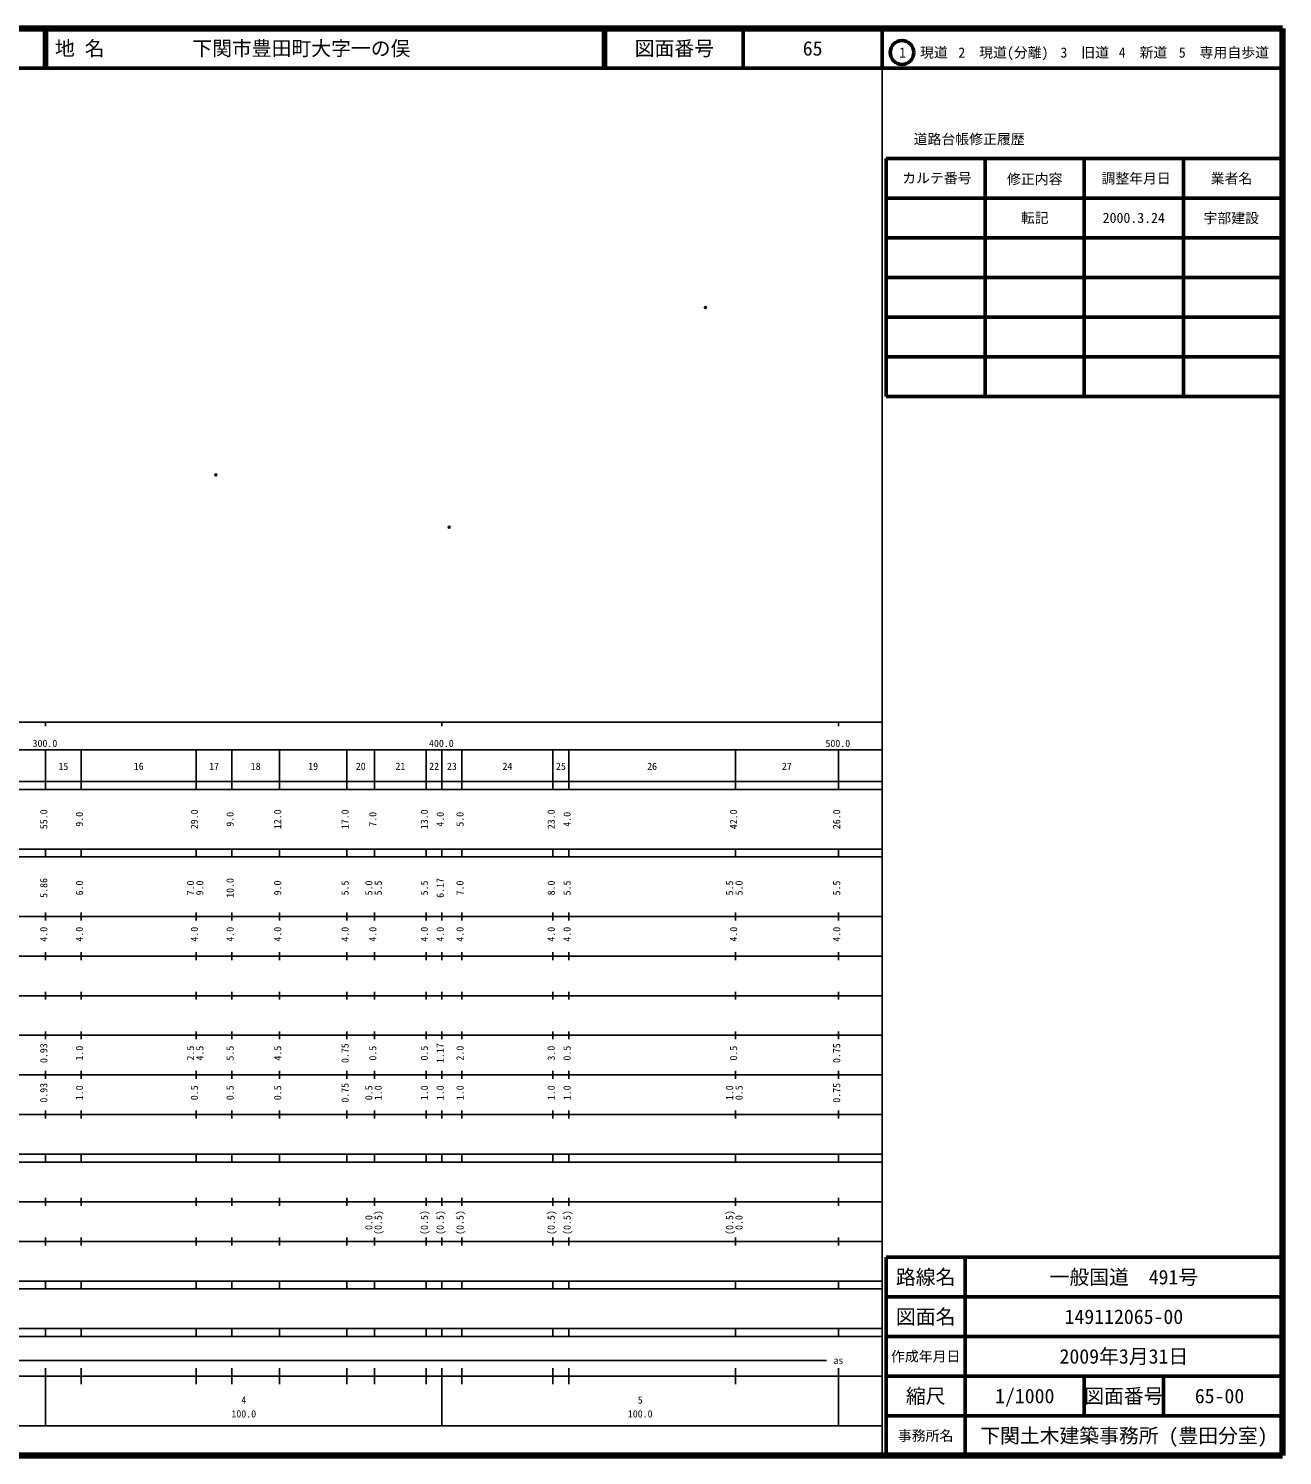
# Model space of a CAD drawing. Units: millimetres on the paper. Extents: x 40 to 680, y 20 to 380.
# Drawn here: x 363.7 to 680, y 20 to 380 of the extents above; entities that cross this region are included whole.
import ezdxf
from ezdxf.enums import TextEntityAlignment as Align

# ---------------------------------------------------------------- set-up
doc = ezdxf.new("R2010")
doc.units = ezdxf.units.MM
doc.header["$PDMODE"] = 32
doc.header["$PDSIZE"] = 0.5
doc.layers.add('M-OTRS', color=6, linetype='Continuous')
doc.layers.add('M-TTL-TXT', color=7, linetype='Continuous')
for name, color, linetype, lineweight in [('M-TTL', 2, 'Continuous', 140), ('M-TTL-BAND', 7, 'Continuous', 25), ('M-TTL-FRAM', 2, 'Continuous', 50), ('M-TTL-LINE', 7, 'Continuous', 50)]:
    doc.layers.add(name, color=color, linetype=linetype, lineweight=lineweight)
doc.styles.add('ＭＳ ゴシック', font='')
doc.styles.get('ＭＳ ゴシック').set_extended_font_data('MS Gothic')

msp = doc.modelspace()

# ---------------------------------------------------------------- linework, layer by layer
at = {"layer": 'M-OTRS'}
for p in [(534.44, 309.601), (410.941, 267.387), (469.831, 254.191)]:
    msp.add_point(p, dxfattribs=at)
at = {"layer": 'M-TTL'}
for p, q in [((680, 380), (40, 380)), ((680, 20), (680, 380)), ((40, 20), (680, 20))]:
    msp.add_line(p, q, dxfattribs=at)
at = {"layer": 'M-TTL-BAND'}
for p, q in [((579, 20), (579, 370)), ((40, 205), (579, 205)), ((368, 205), (368, 204)), ((468, 205), (468, 204)), ((568, 205), (568, 204)), ((68, 198), (579, 198)), ((368, 188), (368, 198)), ((377, 188), (377, 198)), ((406, 188), (406, 198)), ((415, 188), (415, 198)), ((427, 188), (427, 198)), ((444, 188), (444, 198)), ((451, 188), (451, 198)), ((464, 188), (464, 198)), ((468, 188), (468, 198)), ((473, 188), (473, 198)), ((496, 188), (496, 198)), ((500, 188), (500, 198)), ((542, 188), (542, 198)), ((568, 188), (568, 198)), ((40, 190), (579, 190)), ((40, 188), (579, 188)), ((40, 173), (579, 173)), ((368, 171), (368, 173)), ((377, 171), (377, 173)), ((406, 171), (406, 173)), ((415, 171), (415, 173)), ((427, 171), (427, 173)), ((444, 171), (444, 173)), ((451, 171), (451, 173)), ((464, 171), (464, 173)), ((468, 171), (468, 173)), ((473, 171), (473, 173)), ((496, 171), (496, 173)), ((500, 171), (500, 173)), ((542, 171), (542, 173)), ((568, 171), (568, 173)), ((40, 171), (579, 171)), ((40, 156), (579, 156)), ((368, 155), (368, 157)), ((377, 155), (377, 157)), ((406, 155), (406, 157)), ((415, 155), (415, 157)), ((427, 155), (427, 157)), ((444, 155), (444, 157)), ((451, 155), (451, 157)), ((464, 155), (464, 157)), ((468, 155), (468, 157)), ((473, 155), (473, 157)), ((496, 155), (496, 157)), ((500, 155), (500, 157)), ((542, 155), (542, 157)), ((568, 155), (568, 157)), ((46, 146), (579, 146)), ((368, 145), (368, 147)), ((377, 145), (377, 147)), ((406, 145), (406, 147)), ((415, 145), (415, 147)), ((427, 145), (427, 147)), ((444, 145), (444, 147)), ((451, 145), (451, 147)), ((464, 145), (464, 147)), ((468, 145), (468, 147)), ((473, 145), (473, 147)), ((496, 145), (496, 147)), ((500, 145), (500, 147)), ((542, 145), (542, 147)), ((568, 145), (568, 147)), ((368, 135), (368, 137)), ((377, 135), (377, 137)), ((406, 135), (406, 137)), ((415, 135), (415, 137)), ((427, 135), (427, 137)), ((444, 135), (444, 137)), ((451, 135), (451, 137)), ((464, 135), (464, 137)), ((468, 135), (468, 137)), ((473, 135), (473, 137)), ((496, 135), (496, 137)), ((500, 135), (500, 137)), ((542, 135), (542, 137)), ((568, 135), (568, 137)), ((52, 136), (579, 136)), ((46, 126), (579, 126)), ((368, 125), (368, 127)), ((377, 125), (377, 127)), ((406, 125), (406, 127)), ((415, 125), (415, 127)), ((427, 125), (427, 127)), ((444, 125), (444, 127)), ((451, 125), (451, 127)), ((464, 125), (464, 127)), ((468, 125), (468, 127)), ((473, 125), (473, 127)), ((496, 125), (496, 127)), ((500, 125), (500, 127)), ((542, 125), (542, 127)), ((568, 125), (568, 127)), ((52, 116), (579, 116)), ((368, 115), (368, 117)), ((377, 115), (377, 117)), ((406, 115), (406, 117)), ((415, 115), (415, 117)), ((427, 115), (427, 117)), ((444, 115), (444, 117)), ((451, 115), (451, 117)), ((464, 115), (464, 117)), ((468, 115), (468, 117)), ((473, 115), (473, 117)), ((496, 115), (496, 117)), ((500, 115), (500, 117)), ((542, 115), (542, 117)), ((568, 115), (568, 117)), ((46, 106), (579, 106)), ((368, 105), (368, 107)), ((377, 105), (377, 107)), ((406, 105), (406, 107)), ((415, 105), (415, 107)), ((427, 105), (427, 107)), ((444, 105), (444, 107)), ((451, 105), (451, 107)), ((464, 105), (464, 107)), ((468, 105), (468, 107)), ((473, 105), (473, 107)), ((496, 105), (496, 107)), ((500, 105), (500, 107)), ((542, 105), (542, 107)), ((568, 105), (568, 107)), ((40, 96), (579, 96)), ((40, 94), (579, 94)), ((368, 94), (368, 96)), ((377, 94), (377, 96)), ((406, 94), (406, 96)), ((415, 94), (415, 96)), ((427, 94), (427, 96)), ((444, 94), (444, 96)), ((451, 94), (451, 96)), ((464, 94), (464, 96)), ((468, 94), (468, 96)), ((473, 94), (473, 96)), ((496, 94), (496, 96)), ((500, 94), (500, 96)), ((542, 94), (542, 96)), ((568, 94), (568, 96)), ((49, 84), (579, 84)), ((368, 83), (368, 85)), ((377, 83), (377, 85)), ((406, 83), (406, 85)), ((415, 83), (415, 85)), ((427, 83), (427, 85)), ((444, 83), (444, 85)), ((451, 83), (451, 85)), ((464, 83), (464, 85)), ((468, 83), (468, 85)), ((473, 83), (473, 85)), ((496, 83), (496, 85)), ((500, 83), (500, 85)), ((542, 83), (542, 85)), ((568, 83), (568, 85)), ((40, 74), (579, 74)), ((368, 73), (368, 75)), ((377, 73), (377, 75)), ((406, 73), (406, 75)), ((415, 73), (415, 75)), ((427, 73), (427, 75)), ((444, 73), (444, 75)), ((451, 73), (451, 75)), ((464, 73), (464, 75)), ((468, 73), (468, 75)), ((473, 73), (473, 75)), ((496, 73), (496, 75)), ((500, 73), (500, 75)), ((542, 73), (542, 75)), ((568, 73), (568, 75)), ((40, 64), (579, 64)), ((40, 62), (579, 62)), ((368, 62), (368, 64)), ((377, 62), (377, 64)), ((406, 62), (406, 64)), ((415, 62), (415, 64)), ((427, 62), (427, 64)), ((444, 62), (444, 64)), ((451, 62), (451, 64)), ((464, 62), (464, 64)), ((468, 62), (468, 64)), ((473, 62), (473, 64)), ((496, 62), (496, 64)), ((500, 62), (500, 64)), ((542, 62), (542, 64)), ((568, 62), (568, 64)), ((40, 52), (579, 52)), ((368, 50), (368, 52)), ((377, 50), (377, 52)), ((406, 50), (406, 52)), ((415, 50), (415, 52)), ((427, 50), (427, 52)), ((444, 50), (444, 52)), ((451, 50), (451, 52)), ((464, 50), (464, 52)), ((468, 50), (468, 52)), ((473, 50), (473, 52)), ((496, 50), (496, 52)), ((500, 50), (500, 52)), ((542, 50), (542, 52)), ((568, 50), (568, 52)), ((40, 50), (579, 50)), ((71, 44), (565, 44)), ((40, 40), (579, 40)), ((368, 27.5), (368, 42)), ((377, 38), (377, 42)), ((406, 38), (406, 42)), ((415, 38), (415, 42)), ((427, 38), (427, 42)), ((444, 38), (444, 42)), ((451, 38), (451, 42)), ((464, 38), (464, 42)), ((468, 27.5), (468, 42)), ((473, 38), (473, 42)), ((496, 38), (496, 42)), ((500, 38), (500, 42)), ((542, 38), (542, 42)), ((568, 27.5), (568, 42)), ((68, 27.5), (579, 27.5))]:
    msp.add_line(p, q, dxfattribs=at)
at = {"layer": 'M-TTL-FRAM'}
for p, q in [((580, 347.197), (580, 287.197)), ((580, 347.197), (680, 347.197)), ((580, 287.197), (680, 287.197)), ((680, 70), (580, 70)), ((580, 70), (580, 20))]:
    msp.add_line(p, q, dxfattribs=at)
at = {"layer": 'M-TTL-LINE'}
for p, q in [((367.75, 380), (367.75, 370)), ((368.25, 380), (368.25, 370)), ((508.747, 380), (508.747, 370)), ((509.247, 380), (509.247, 370)), ((543.997, 380), (543.997, 370)), ((579, 380), (579, 370)), ((40, 370), (680, 370)), ((605, 347.197), (605, 287.197)), ((630, 347.197), (630, 287.197)), ((655, 347.197), (655, 287.197)), ((580, 337.197), (680, 337.197)), ((580, 327.197), (680, 327.197)), ((580, 317.197), (680, 317.197)), ((580, 307.197), (680, 307.197)), ((580, 297.197), (680, 297.197)), ((600, 70), (600, 20)), ((680, 60), (580, 60)), ((680, 50), (580, 50)), ((680, 40), (580, 40)), ((630, 40), (630, 30)), ((650, 40), (650, 30)), ((680, 30), (580, 30))]:
    msp.add_line(p, q, dxfattribs=at)
msp.add_circle((584.031, 373.958), 3, dxfattribs=at)

# ---------------------------------------------------------------- texts
at = {"layer": 'M-TTL-BAND', "style": 'ＭＳ ゴシック'}
for s, p in [('300.0', (367.844, 198.195)), ('400.0', (467.844, 198.195)), ('500.0', (567.844, 198.195)), ('15', (372.5, 192.405)), ('16', (391.5, 192.405)), ('17', (410.5, 192.405)), ('18', (421, 192.405)), ('19', (435.5, 192.405)), ('20', (447.5, 192.405)), ('21', (457.5, 192.405)), ('22', (466, 192.405)), ('23', (470.5, 192.405)), ('24', (484.5, 192.405)), ('25', (498, 192.405)), ('26', (521, 192.405)), ('27', (555, 192.405)), ('as', (568, 42.5)), ('4', (418, 32.523)), ('5', (518, 32.523)), ('100.0', (418, 29.033)), ('100.0', (518, 29.033))]:
    msp.add_text(s, height=1.833, dxfattribs=at).set_placement(p, align=Align.BOTTOM_CENTER)
for s, p in [('55.0', (369, 180.5)), ('9.0', (378, 180.5)), ('29.0', (407, 180.5)), ('9.0', (416, 180.5)), ('12.0', (428, 180.5)), ('17.0', (445, 180.5)), ('7.0', (452, 180.5)), ('13.0', (465, 180.5)), ('4.0', (469, 180.5)), ('5.0', (474, 180.5)), ('23.0', (497, 180.5)), ('4.0', (501, 180.5)), ('42.0', (543, 180.5)), ('26.0', (569, 180.5)), ('5.86', (369, 163.174)), ('6.0', (378, 163.174)), ('7.0', (406, 163.174)), ('9.0', (408.37, 163.174)), ('10.0', (416, 163.174)), ('9.0', (428, 163.174)), ('5.5', (445, 163.174)), ('5.0', (451, 163.174)), ('5.5', (453.37, 163.174)), ('5.5', (465, 163.174)), ('6.17', (469, 163.174)), ('7.0', (474, 163.174)), ('8.0', (497, 163.174)), ('5.5', (501, 163.174)), ('5.5', (542, 163.174)), ('5.0', (544.37, 163.174)), ('5.5', (569, 163.174)), ('4.0', (369, 151.5)), ('4.0', (378, 151.5)), ('4.0', (407, 151.5)), ('4.0', (416, 151.5)), ('4.0', (428, 151.5)), ('4.0', (445, 151.5)), ('4.0', (452, 151.5)), ('4.0', (465, 151.5)), ('4.0', (469, 151.5)), ('4.0', (474, 151.5)), ('4.0', (497, 151.5)), ('4.0', (501, 151.5)), ('4.0', (543, 151.5)), ('4.0', (569, 151.5)), ('0.93', (369, 121.5)), ('1.0', (378, 121.5)), ('2.5', (406, 121.5)), ('4.5', (408.37, 121.5)), ('5.5', (416, 121.5)), ('4.5', (428, 121.5)), ('0.75', (445, 121.5)), ('0.5', (452, 121.5)), ('0.5', (465, 121.5)), ('1.17', (469, 121.5)), ('2.0', (474, 121.5)), ('3.0', (497, 121.5)), ('0.5', (501, 121.5)), ('0.5', (543, 121.5)), ('0.75', (569, 121.5)), ('0.93', (369, 111.5)), ('1.0', (378, 111.5)), ('0.5', (407, 111.5)), ('0.5', (416, 111.5)), ('0.5', (428, 111.5)), ('0.75', (445, 111.5)), ('0.5', (451, 111.5)), ('1.0', (453.37, 111.5)), ('1.0', (465, 111.5)), ('1.0', (469, 111.5)), ('1.0', (474, 111.5)), ('1.0', (497, 111.5)), ('1.0', (501, 111.5)), ('1.0', (542, 111.5)), ('0.5', (544.37, 111.5)), ('0.75', (569, 111.5)), ('0.0', (451, 78.764)), ('(0.5)', (453.37, 78.764)), ('(0.5)', (465, 78.764)), ('(0.5)', (469, 78.764)), ('(0.5)', (474, 78.764)), ('(0.5)', (497, 78.764)), ('(0.5)', (501, 78.764)), ('(0.5)', (542, 78.764)), ('0.0', (544.37, 78.764))]:
    msp.add_text(s, height=1.833, rotation=90, dxfattribs=at).set_placement(p, align=Align.BOTTOM_CENTER)
at = {"layer": 'M-TTL-TXT', "style": 'ＭＳ ゴシック'}
for s, p in [('地 名', (370.38, 375)), ('下関市豊田町大字一の俣', (405.024, 375))]:
    msp.add_text(s, height=3.666, dxfattribs=at).set_placement(p, align=Align.MIDDLE_LEFT)
for s, height, p in [('図面番号', 3.666, (526.622, 375)), ('65', 3.666, (561.497, 375)), ('1\u3000現道', 2.566, (589.448, 373.958)), ('2\u3000現道(分離)', 2.566, (609.619, 373.958)), ('3\u3000旧道', 2.566, (630.121, 373.958)), ('4\u3000新道', 2.566, (644.824, 373.958)), ('5\u3000専用自歩道', 2.566, (665.228, 373.958)), ('道路台帳修正履歴', 2.566, (600.968, 352.113)), ('カルテ番号', 2.566, (592.839, 342.277)), ('修正内容', 2.566, (617.509, 342.023)), ('調整年月日', 2.566, (643.089, 342.197)), ('業者名', 2.566, (667.134, 342.197)), ('転記', 2.566, (617.5, 332.245)), ('2000.3.24', 2.566, (642.5, 332.245)), ('宇部建設', 2.566, (667.077, 332.189)), ('路線名', 3.666, (590, 65)), ('路線名', 3.666, (590, 65)), ('一般国道\u3000491号', 3.666, (640, 65)), ('図面名', 3.666, (590, 55)), ('図面名', 3.666, (590, 55)), ('149112065-00', 3.666, (640, 55)), ('2009年3月31日', 3.666, (640, 45)), ('作成年月日', 2.566, (590, 45)), ('作成年月日', 2.566, (590, 45)), ('縮尺', 3.666, (590, 35)), ('縮尺', 3.666, (590, 35)), ('1/1000', 3.666, (615, 35)), ('図面番号', 3.666, (640, 35)), ('図面番号', 3.666, (640, 35)), ('65-00', 3.666, (664.125, 35)), ('事務所名', 2.566, (590, 25)), ('事務所名', 2.566, (590, 25)), ('下関土木建築事務所 (豊田分室)', 3.666, (640, 25))]:
    msp.add_text(s, height=height, dxfattribs=at).set_placement(p, align=Align.MIDDLE_CENTER)

doc.saveas('drawing.dxf')
